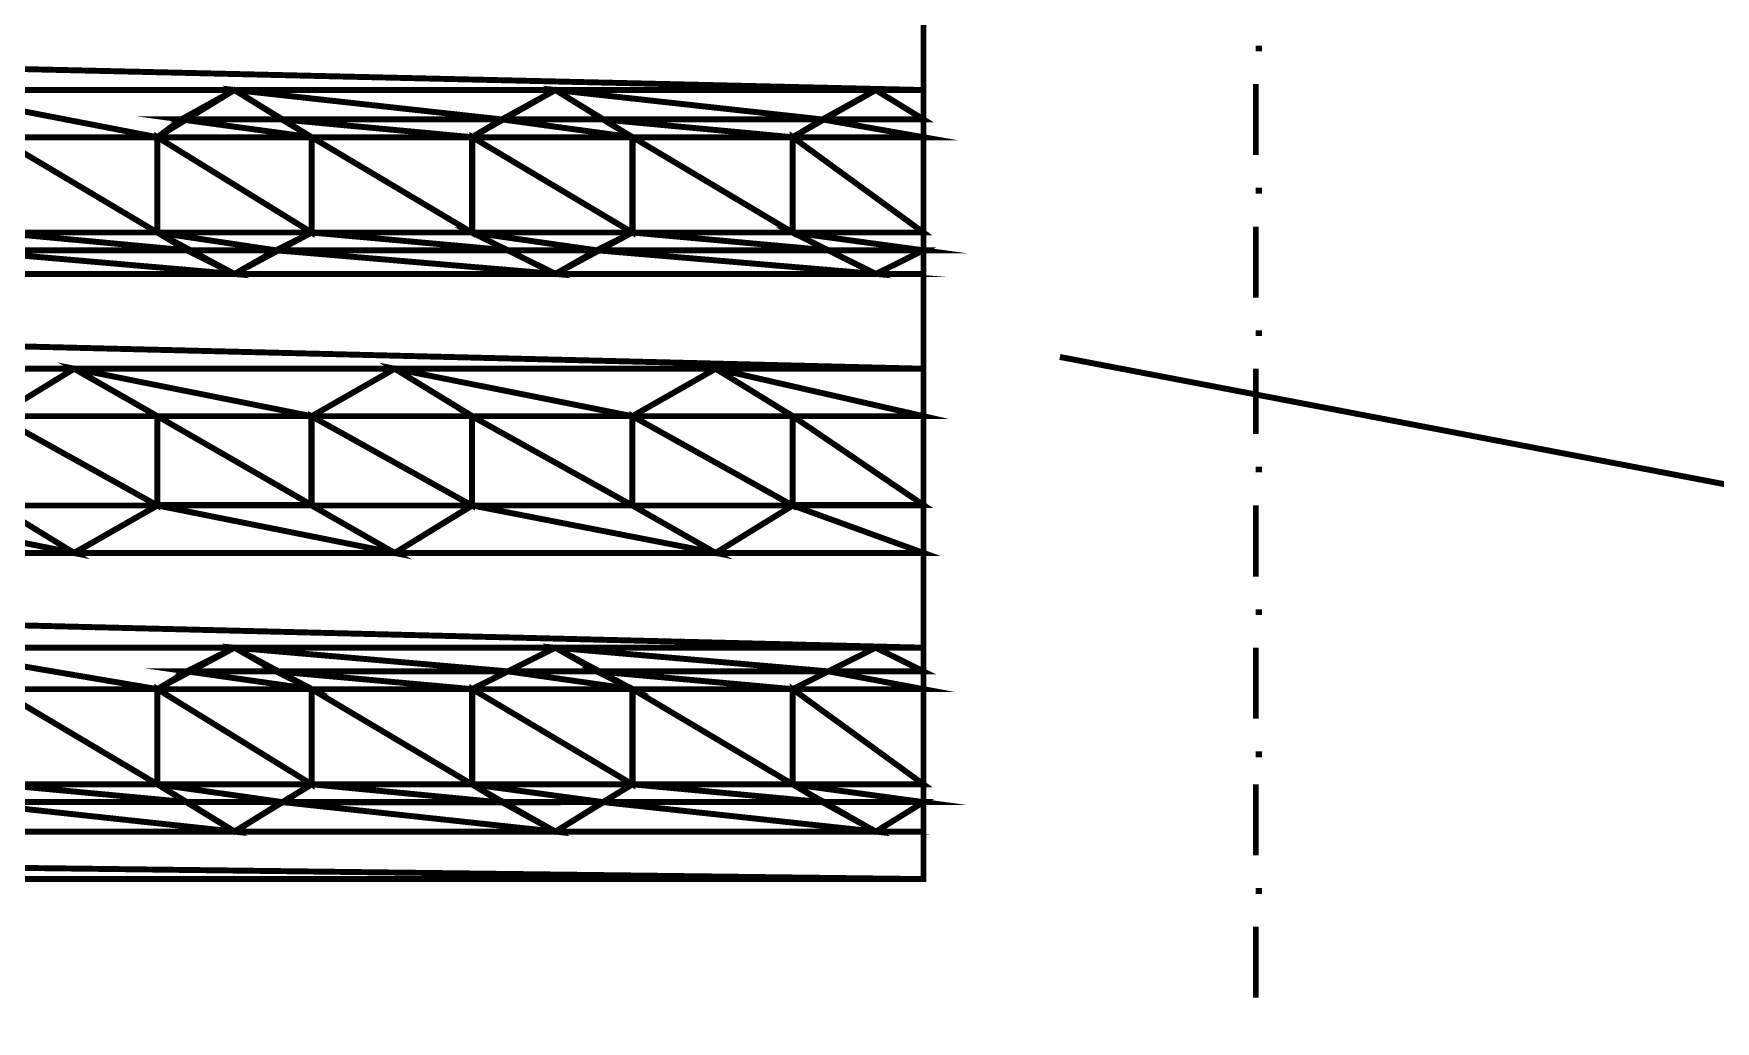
# Model space of a CAD drawing. Header units: metres. Extents: x 3290 to 4536, y 1562 to 1983.
# Drawn here: x 4163.16 to 4170.62, y 1688.43 to 1692.81 of the extents above; entities that cross this region are included whole.
import ezdxf

# ---------------------------------------------------------------- set-up
doc = ezdxf.new("R2010")
doc.units = ezdxf.units.M
for name, color, linetype in [('C00-00-00-BLACK', 7, 'Continuous'), ('C00-7E-FF', 150, 'Continuous'), ('C62-64-65', 252, 'Continuous'), ('C93-95-97', 253, 'Continuous')]:
    doc.layers.add(name, color=color, linetype=linetype)

msp = doc.modelspace()

# ---------------------------------------------------------------- linework, layer by layer
at = {"layer": 'C00-00-00-BLACK', "const_width": 0.0263}
for points in [[(4167.108, 1697.4329), (4167.108, 1689.0604)], [(4168.5818, 1692.746), (4168.6085, 1692.746)], [(4163.7099, 1692.3522), (4164.0515, 1692.5616)], [(4164.0515, 1692.5616), (4164.3943, 1692.3522)], [(4165.1049, 1692.3522), (4165.4751, 1692.5616)], [(4165.4751, 1692.5616), (4165.8167, 1692.3522)], [(4166.5278, 1692.3522), (4166.8962, 1692.5616)], [(4166.8962, 1692.5616), (4167.108, 1692.4311)], [(4168.5818, 1692.2727), (4168.5818, 1692.5883)], [(4163.7099, 1692.3522), (4163.7099, 1691.9293)], [(4164.3943, 1692.3522), (4164.3943, 1691.9293)], [(4165.1049, 1692.3522), (4165.1049, 1691.9293)], [(4165.8167, 1692.3522), (4165.8167, 1691.9293)], [(4166.5278, 1692.3522), (4166.5278, 1691.9293)], [(4168.5818, 1692.115), (4168.6085, 1692.115)], [(4168.5818, 1691.6398), (4168.5818, 1691.956)], [(4163.7099, 1691.9293), (4164.0515, 1691.7454)], [(4164.0515, 1691.7454), (4164.3943, 1691.9293)], [(4165.1049, 1691.9293), (4165.4751, 1691.7454)], [(4165.4751, 1691.7454), (4165.8167, 1691.9293)], [(4166.5278, 1691.9293), (4166.8962, 1691.7454)], [(4166.8962, 1691.7454), (4167.108, 1691.8504)], [(4168.5818, 1691.4827), (4168.6085, 1691.4827)], [(4162.9975, 1691.1144), (4163.3403, 1691.3249)], [(4163.3403, 1691.3249), (4163.7099, 1691.1144)], [(4164.3943, 1691.1144), (4164.7627, 1691.3249)], [(4164.7627, 1691.3249), (4165.1049, 1691.1144)], [(4165.8167, 1691.1144), (4166.1862, 1691.3249)], [(4166.1862, 1691.3249), (4166.5278, 1691.1144)], [(4168.5818, 1691.0355), (4168.5818, 1691.3249)], [(4163.7099, 1691.1144), (4163.7099, 1690.7181)], [(4164.3943, 1691.1144), (4164.3943, 1690.7181)], [(4165.1049, 1691.1144), (4165.1049, 1690.7181)], [(4165.8167, 1691.1144), (4165.8167, 1690.7181)], [(4166.5278, 1691.1144), (4166.5278, 1690.7181)], [(4168.5818, 1690.8777), (4168.6085, 1690.8777)], [(4162.9975, 1690.7181), (4163.3403, 1690.5076)], [(4163.3403, 1690.5076), (4163.7099, 1690.7181)], [(4164.3943, 1690.7181), (4164.7627, 1690.5076)], [(4164.7627, 1690.5076), (4165.1049, 1690.7181)], [(4165.8167, 1690.7181), (4166.1862, 1690.5076)], [(4166.1862, 1690.5076), (4166.5278, 1690.7181)], [(4168.5818, 1690.4026), (4168.5818, 1690.7181)], [(4168.5818, 1690.2448), (4168.6085, 1690.2448)], [(4163.7099, 1689.9032), (4164.0515, 1690.0871)], [(4164.0515, 1690.0871), (4164.3943, 1689.9032)], [(4165.1049, 1689.9032), (4165.4751, 1690.0871)], [(4165.4751, 1690.0871), (4165.8167, 1689.9032)], [(4166.5278, 1689.9032), (4166.8962, 1690.0871)], [(4166.8962, 1690.0871), (4167.108, 1689.9821)], [(4168.5818, 1689.7716), (4168.5818, 1690.0871)], [(4163.7099, 1689.9032), (4163.7099, 1689.4809)], [(4164.3943, 1689.9032), (4164.3943, 1689.4809)], [(4165.1049, 1689.9032), (4165.1049, 1689.4809)], [(4165.8167, 1689.9032), (4165.8167, 1689.4809)], [(4166.5278, 1689.9032), (4166.5278, 1689.4809)], [(4168.5818, 1689.6138), (4168.6085, 1689.6138)], [(4163.7099, 1689.4809), (4164.0515, 1689.2709)], [(4164.0515, 1689.2709), (4164.3943, 1689.4809)], [(4165.1049, 1689.4809), (4165.4751, 1689.2709)], [(4165.4751, 1689.2709), (4165.8167, 1689.4809)], [(4166.5278, 1689.4809), (4166.8962, 1689.2709)], [(4168.5818, 1689.1654), (4168.5818, 1689.4809)], [(4166.8962, 1689.2709), (4167.108, 1689.402)], [(4167.108, 1689.0604), (4150.1172, 1689.0604)], [(4168.5818, 1689.0076), (4168.6085, 1689.0076)], [(4168.5818, 1688.5337), (4168.5818, 1688.8498)]]:
    msp.add_lwpolyline(points, dxfattribs=at)
at = {"layer": 'C00-7E-FF', "const_width": 0.0263}
msp.add_lwpolyline([(4198.5079, 1685.4791), (4167.7129, 1691.3771)], dxfattribs=at)
at = {"layer": 'C62-64-65', "const_width": 0.0263}
for points in [[(4164.0515, 1692.5616), (4164.262, 1692.4311), (4163.8155, 1692.4311), (4164.0515, 1692.5616)], [(4165.4751, 1692.5616), (4165.6856, 1692.4311), (4165.2378, 1692.4311), (4165.4751, 1692.5616)], [(4166.8962, 1692.5616), (4167.108, 1692.4311), (4166.6595, 1692.4311), (4166.8962, 1692.5616)], [(4162.4186, 1692.4311), (4162.9975, 1692.3522), (4162.2863, 1692.3522), (4162.4186, 1692.4311)], [(4164.262, 1692.4311), (4163.8155, 1692.4311), (4164.3943, 1692.3522), (4164.262, 1692.4311)], [(4163.8155, 1692.4311), (4164.3943, 1692.3522), (4163.7099, 1692.3522), (4163.8155, 1692.4311)], [(4165.6856, 1692.4311), (4165.2378, 1692.4311), (4165.8167, 1692.3522), (4165.6856, 1692.4311)], [(4165.2378, 1692.4311), (4165.8167, 1692.3522), (4165.1049, 1692.3522), (4165.2378, 1692.4311)], [(4166.6595, 1692.4311), (4167.108, 1692.3522), (4166.5278, 1692.3522), (4166.6595, 1692.4311)], [(4167.108, 1692.4311), (4166.6595, 1692.4311), (4167.108, 1692.3522), (4167.108, 1692.4311)], [(4164.3943, 1692.3522), (4163.7099, 1692.3522), (4164.3943, 1691.9293), (4164.3943, 1692.3522)], [(4163.7099, 1692.3522), (4164.3943, 1691.9293), (4163.7099, 1691.9293), (4163.7099, 1692.3522)], [(4165.8167, 1692.3522), (4165.1067, 1692.3522), (4165.8167, 1691.9293), (4165.8167, 1692.3522)], [(4165.1067, 1692.3522), (4165.8167, 1691.9293), (4165.1067, 1691.9293), (4165.1067, 1692.3522)], [(4167.108, 1692.3522), (4166.5278, 1692.3522), (4167.108, 1691.9293), (4167.108, 1692.3522)], [(4166.5278, 1692.3522), (4167.108, 1691.9293), (4166.5278, 1691.9293), (4166.5278, 1692.3522)], [(4163.7099, 1691.9293), (4164.2353, 1691.8504), (4163.8409, 1691.8504), (4163.7099, 1691.9293)], [(4165.1049, 1691.9293), (4165.6589, 1691.8504), (4165.2645, 1691.8504), (4165.1049, 1691.9293)], [(4166.5278, 1691.9293), (4166.6856, 1691.8504), (4167.108, 1691.8504), (4166.5278, 1691.9293)], [(4164.3943, 1691.9293), (4163.7099, 1691.9293), (4164.2353, 1691.8504), (4164.3943, 1691.9293)], [(4165.8167, 1691.9293), (4165.1049, 1691.9293), (4165.6589, 1691.8504), (4165.8167, 1691.9293)], [(4166.5278, 1691.9293), (4167.108, 1691.9293), (4167.108, 1691.8504), (4166.5278, 1691.9293)], [(4163.8409, 1691.8504), (4164.2353, 1691.8504), (4164.0515, 1691.7454), (4163.8409, 1691.8504)], [(4165.2645, 1691.8504), (4165.6589, 1691.8504), (4165.4751, 1691.7454), (4165.2645, 1691.8504)], [(4166.6856, 1691.8504), (4167.108, 1691.8504), (4166.8962, 1691.7454), (4166.6856, 1691.8504)], [(4163.3403, 1691.3249), (4163.7099, 1691.1144), (4162.9975, 1691.1144), (4163.3403, 1691.3249)], [(4164.7627, 1691.3249), (4165.1049, 1691.1144), (4164.3943, 1691.1144), (4164.7627, 1691.3249)], [(4166.1862, 1691.3249), (4166.5278, 1691.1144), (4165.8167, 1691.1144), (4166.1862, 1691.3249)], [(4163.7099, 1691.1144), (4162.9975, 1691.1144), (4163.7099, 1690.7181), (4163.7099, 1691.1144)], [(4162.9975, 1691.1144), (4163.7099, 1690.7181), (4162.9975, 1690.7181), (4162.9975, 1691.1144)], [(4165.1049, 1691.1144), (4164.3931, 1691.1144), (4165.1049, 1690.7181), (4165.1049, 1691.1144)], [(4164.3931, 1691.1144), (4165.1049, 1690.7181), (4164.3931, 1690.7181), (4164.3931, 1691.1144)], [(4165.8167, 1691.1144), (4166.5278, 1691.1144), (4166.5278, 1690.7181), (4165.8167, 1691.1144)], [(4165.8167, 1691.1144), (4165.8167, 1690.7181), (4166.5278, 1690.7181), (4165.8167, 1691.1144)], [(4162.9975, 1690.7181), (4163.7099, 1690.7181), (4163.3403, 1690.5076), (4162.9975, 1690.7181)], [(4164.3943, 1690.7181), (4165.1049, 1690.7181), (4164.7627, 1690.5076), (4164.3943, 1690.7181)], [(4165.8167, 1690.7181), (4166.5278, 1690.7181), (4166.1862, 1690.5076), (4165.8167, 1690.7181)], [(4164.0515, 1690.0871), (4164.2353, 1689.9821), (4163.8409, 1689.9821), (4164.0515, 1690.0871)], [(4165.4751, 1690.0871), (4165.6589, 1689.9821), (4165.2645, 1689.9821), (4165.4751, 1690.0871)], [(4166.8962, 1690.0871), (4167.108, 1689.9821), (4166.6856, 1689.9821), (4166.8962, 1690.0871)], [(4162.4186, 1689.9821), (4162.9975, 1689.9032), (4162.2863, 1689.9032), (4162.4186, 1689.9821)], [(4164.2353, 1689.9821), (4163.8409, 1689.9821), (4164.3943, 1689.9032), (4164.2353, 1689.9821)], [(4163.8409, 1689.9821), (4164.3943, 1689.9032), (4163.7099, 1689.9032), (4163.8409, 1689.9821)], [(4165.2645, 1689.9821), (4165.8167, 1689.9032), (4165.1049, 1689.9032), (4165.2645, 1689.9821)], [(4165.6589, 1689.9821), (4165.2645, 1689.9821), (4165.8167, 1689.9032), (4165.6589, 1689.9821)], [(4166.6856, 1689.9821), (4167.108, 1689.9032), (4166.5278, 1689.9032), (4166.6856, 1689.9821)], [(4167.108, 1689.9821), (4166.6856, 1689.9821), (4167.108, 1689.9032), (4167.108, 1689.9821)], [(4164.3943, 1689.9032), (4163.7099, 1689.9032), (4164.3943, 1689.4809), (4164.3943, 1689.9032)], [(4163.7099, 1689.9032), (4164.3943, 1689.4809), (4163.7099, 1689.4809), (4163.7099, 1689.9032)], [(4165.8167, 1689.9032), (4165.1067, 1689.9032), (4165.8167, 1689.4809), (4165.8167, 1689.9032)], [(4165.1067, 1689.9032), (4165.8167, 1689.4809), (4165.1067, 1689.4809), (4165.1067, 1689.9032)], [(4167.108, 1689.9032), (4166.5278, 1689.9032), (4167.108, 1689.4809), (4167.108, 1689.9032)], [(4166.5278, 1689.9032), (4167.108, 1689.4809), (4166.5278, 1689.4809), (4166.5278, 1689.9032)], [(4164.3943, 1689.4809), (4163.7099, 1689.4809), (4164.2639, 1689.402), (4164.3943, 1689.4809)], [(4163.7099, 1689.4809), (4164.2639, 1689.402), (4163.8409, 1689.402), (4163.7099, 1689.4809)], [(4165.8167, 1689.4809), (4165.1049, 1689.4809), (4165.6856, 1689.402), (4165.8167, 1689.4809)], [(4165.1049, 1689.4809), (4165.6856, 1689.402), (4165.2378, 1689.402), (4165.1049, 1689.4809)], [(4166.5278, 1689.4809), (4167.108, 1689.4809), (4167.108, 1689.402), (4166.5278, 1689.4809)], [(4166.5278, 1689.4809), (4166.6595, 1689.402), (4167.108, 1689.402), (4166.5278, 1689.4809)], [(4163.8409, 1689.402), (4164.262, 1689.402), (4164.0515, 1689.2709), (4163.8409, 1689.402)], [(4165.2378, 1689.402), (4165.6856, 1689.402), (4165.4751, 1689.2709), (4165.2378, 1689.402)], [(4166.6595, 1689.402), (4167.108, 1689.402), (4166.8962, 1689.2709), (4166.6595, 1689.402)]]:
    msp.add_lwpolyline(points, close=True, dxfattribs=at)
at = {"layer": 'C62-64-65'}
for points in [[(4164.0515, 1692.5616), (4164.262, 1692.4311), (4163.8155, 1692.4311), (4164.0515, 1692.5616)], [(4165.4751, 1692.5616), (4165.6856, 1692.4311), (4165.2378, 1692.4311), (4165.4751, 1692.5616)], [(4166.8962, 1692.5616), (4167.108, 1692.4311), (4166.6595, 1692.4311), (4166.8962, 1692.5616)], [(4163.8155, 1692.4311), (4164.3943, 1692.3522), (4163.7099, 1692.3522), (4163.8155, 1692.4311)], [(4164.262, 1692.4311), (4163.8155, 1692.4311), (4164.3943, 1692.3522), (4164.262, 1692.4311)], [(4165.2378, 1692.4311), (4165.8167, 1692.3522), (4165.1049, 1692.3522), (4165.2378, 1692.4311)], [(4165.6856, 1692.4311), (4165.2378, 1692.4311), (4165.8167, 1692.3522), (4165.6856, 1692.4311)], [(4166.6595, 1692.4311), (4167.108, 1692.3522), (4166.5278, 1692.3522), (4166.6595, 1692.4311)], [(4167.108, 1692.4311), (4166.6595, 1692.4311), (4167.108, 1692.3522), (4167.108, 1692.4311)], [(4164.3943, 1692.3522), (4163.7099, 1692.3522), (4164.3943, 1691.9293), (4164.3943, 1692.3522)], [(4163.7099, 1692.3522), (4164.3943, 1691.9293), (4163.7099, 1691.9293), (4163.7099, 1692.3522)], [(4165.8167, 1692.3522), (4165.1067, 1692.3522), (4165.8167, 1691.9293), (4165.8167, 1692.3522)], [(4165.1067, 1692.3522), (4165.8167, 1691.9293), (4165.1067, 1691.9293), (4165.1067, 1692.3522)], [(4167.108, 1692.3522), (4166.5278, 1692.3522), (4167.108, 1691.9293), (4167.108, 1692.3522)], [(4166.5278, 1692.3522), (4167.108, 1691.9293), (4166.5278, 1691.9293), (4166.5278, 1692.3522)], [(4164.3943, 1691.9293), (4163.7099, 1691.9293), (4164.2353, 1691.8504), (4164.3943, 1691.9293)], [(4163.7099, 1691.9293), (4164.2353, 1691.8504), (4163.8409, 1691.8504), (4163.7099, 1691.9293)], [(4165.8167, 1691.9293), (4165.1049, 1691.9293), (4165.6589, 1691.8504), (4165.8167, 1691.9293)], [(4165.1049, 1691.9293), (4165.6589, 1691.8504), (4165.2645, 1691.8504), (4165.1049, 1691.9293)], [(4166.5278, 1691.9293), (4166.6856, 1691.8504), (4167.108, 1691.8504), (4166.5278, 1691.9293)], [(4166.5278, 1691.9293), (4167.108, 1691.9293), (4167.108, 1691.8504), (4166.5278, 1691.9293)], [(4163.8409, 1691.8504), (4164.2353, 1691.8504), (4164.0515, 1691.7454), (4163.8409, 1691.8504)], [(4165.2645, 1691.8504), (4165.6589, 1691.8504), (4165.4751, 1691.7454), (4165.2645, 1691.8504)], [(4166.6856, 1691.8504), (4167.108, 1691.8504), (4166.8962, 1691.7454), (4166.6856, 1691.8504)], [(4163.3403, 1691.3249), (4163.7099, 1691.1144), (4162.9975, 1691.1144), (4163.3403, 1691.3249)], [(4164.7627, 1691.3249), (4165.1049, 1691.1144), (4164.3943, 1691.1144), (4164.7627, 1691.3249)], [(4166.1862, 1691.3249), (4166.5278, 1691.1144), (4165.8167, 1691.1144), (4166.1862, 1691.3249)], [(4163.7099, 1691.1144), (4162.9975, 1691.1144), (4163.7099, 1690.7181), (4163.7099, 1691.1144)], [(4162.9975, 1691.1144), (4163.7099, 1690.7181), (4162.9975, 1690.7181), (4162.9975, 1691.1144)], [(4165.1049, 1691.1144), (4164.3931, 1691.1144), (4165.1049, 1690.7181), (4165.1049, 1691.1144)], [(4164.3931, 1691.1144), (4165.1049, 1690.7181), (4164.3931, 1690.7181), (4164.3931, 1691.1144)], [(4165.8167, 1691.1144), (4165.8167, 1690.7181), (4166.5278, 1690.7181), (4165.8167, 1691.1144)], [(4165.8167, 1691.1144), (4166.5278, 1691.1144), (4166.5278, 1690.7181), (4165.8167, 1691.1144)], [(4162.9975, 1690.7181), (4163.7099, 1690.7181), (4163.3403, 1690.5076), (4162.9975, 1690.7181)], [(4164.3943, 1690.7181), (4165.1049, 1690.7181), (4164.7627, 1690.5076), (4164.3943, 1690.7181)], [(4165.8167, 1690.7181), (4166.5278, 1690.7181), (4166.1862, 1690.5076), (4165.8167, 1690.7181)], [(4164.0515, 1690.0871), (4164.2353, 1689.9821), (4163.8409, 1689.9821), (4164.0515, 1690.0871)], [(4165.4751, 1690.0871), (4165.6589, 1689.9821), (4165.2645, 1689.9821), (4165.4751, 1690.0871)], [(4166.8962, 1690.0871), (4167.108, 1689.9821), (4166.6856, 1689.9821), (4166.8962, 1690.0871)], [(4163.8409, 1689.9821), (4164.3943, 1689.9032), (4163.7099, 1689.9032), (4163.8409, 1689.9821)], [(4164.2353, 1689.9821), (4163.8409, 1689.9821), (4164.3943, 1689.9032), (4164.2353, 1689.9821)], [(4165.2645, 1689.9821), (4165.8167, 1689.9032), (4165.1049, 1689.9032), (4165.2645, 1689.9821)], [(4165.6589, 1689.9821), (4165.2645, 1689.9821), (4165.8167, 1689.9032), (4165.6589, 1689.9821)], [(4166.6856, 1689.9821), (4167.108, 1689.9032), (4166.5278, 1689.9032), (4166.6856, 1689.9821)], [(4167.108, 1689.9821), (4166.6856, 1689.9821), (4167.108, 1689.9032), (4167.108, 1689.9821)], [(4164.3943, 1689.9032), (4163.7099, 1689.9032), (4164.3943, 1689.4809), (4164.3943, 1689.9032)], [(4163.7099, 1689.9032), (4164.3943, 1689.4809), (4163.7099, 1689.4809), (4163.7099, 1689.9032)], [(4165.8167, 1689.9032), (4165.1067, 1689.9032), (4165.8167, 1689.4809), (4165.8167, 1689.9032)], [(4165.1067, 1689.9032), (4165.8167, 1689.4809), (4165.1067, 1689.4809), (4165.1067, 1689.9032)], [(4167.108, 1689.9032), (4166.5278, 1689.9032), (4167.108, 1689.4809), (4167.108, 1689.9032)], [(4166.5278, 1689.9032), (4167.108, 1689.4809), (4166.5278, 1689.4809), (4166.5278, 1689.9032)], [(4164.3943, 1689.4809), (4163.7099, 1689.4809), (4164.2639, 1689.402), (4164.3943, 1689.4809)], [(4163.7099, 1689.4809), (4164.2639, 1689.402), (4163.8409, 1689.402), (4163.7099, 1689.4809)], [(4165.8167, 1689.4809), (4165.1049, 1689.4809), (4165.6856, 1689.402), (4165.8167, 1689.4809)], [(4165.1049, 1689.4809), (4165.6856, 1689.402), (4165.2378, 1689.402), (4165.1049, 1689.4809)], [(4166.5278, 1689.4809), (4166.6595, 1689.402), (4167.108, 1689.402), (4166.5278, 1689.4809)], [(4166.5278, 1689.4809), (4167.108, 1689.4809), (4167.108, 1689.402), (4166.5278, 1689.4809)], [(4163.8409, 1689.402), (4164.262, 1689.402), (4164.0515, 1689.2709), (4163.8409, 1689.402)], [(4165.2378, 1689.402), (4165.6856, 1689.402), (4165.4751, 1689.2709), (4165.2378, 1689.402)], [(4166.6595, 1689.402), (4167.108, 1689.402), (4166.8962, 1689.2709), (4166.6595, 1689.402)]]:
    msp.add_lwpolyline(points, close=True, dxfattribs=at)
at = {"layer": 'C93-95-97', "const_width": 0.0263}
for points in [[(4150.1172, 1692.9566), (4167.108, 1692.5616), (4150.1172, 1692.5616), (4150.1172, 1692.9566)], [(4167.108, 1692.9566), (4150.1172, 1692.9566), (4167.108, 1692.5616), (4167.108, 1692.9566)], [(4164.0515, 1692.5616), (4162.6279, 1692.5616), (4163.7099, 1692.3522), (4164.0515, 1692.5616)], [(4162.6279, 1692.5616), (4163.7099, 1692.3522), (4162.9975, 1692.3522), (4162.6279, 1692.5616)], [(4165.4751, 1692.5616), (4164.0534, 1692.5616), (4165.2378, 1692.4311), (4165.4751, 1692.5616)], [(4164.0534, 1692.5616), (4165.2378, 1692.4311), (4164.2639, 1692.4311), (4164.0534, 1692.5616)], [(4166.8962, 1692.5616), (4165.4751, 1692.5616), (4166.6595, 1692.4311), (4166.8962, 1692.5616)], [(4165.4751, 1692.5616), (4166.6595, 1692.4311), (4165.6856, 1692.4311), (4165.4751, 1692.5616)], [(4166.8962, 1692.5616), (4167.108, 1692.5616), (4167.108, 1692.4311), (4166.8962, 1692.5616)], [(4165.2378, 1692.4311), (4164.2639, 1692.4311), (4165.1067, 1692.3522), (4165.2378, 1692.4311)], [(4164.2639, 1692.4311), (4165.1067, 1692.3522), (4164.3943, 1692.3522), (4164.2639, 1692.4311)], [(4166.6595, 1692.4311), (4165.6856, 1692.4311), (4166.5278, 1692.3522), (4166.6595, 1692.4311)], [(4165.6856, 1692.4311), (4166.5278, 1692.3522), (4165.8167, 1692.3522), (4165.6856, 1692.4311)], [(4163.7099, 1692.3522), (4162.9993, 1692.3522), (4163.7099, 1691.9293), (4163.7099, 1692.3522)], [(4162.9993, 1692.3522), (4163.7099, 1691.9293), (4162.9993, 1691.9293), (4162.9993, 1692.3522)], [(4165.1049, 1692.3522), (4164.3943, 1692.3522), (4165.1049, 1691.9293), (4165.1049, 1692.3522)], [(4164.3943, 1692.3522), (4165.1049, 1691.9293), (4164.3943, 1691.9293), (4164.3943, 1692.3522)], [(4166.5278, 1692.3522), (4165.8179, 1692.3522), (4166.5278, 1691.9293), (4166.5278, 1692.3522)], [(4165.8179, 1692.3522), (4166.5278, 1691.9293), (4165.8179, 1691.9293), (4165.8179, 1692.3522)], [(4163.7099, 1691.9293), (4162.9975, 1691.9293), (4163.8409, 1691.8504), (4163.7099, 1691.9293)], [(4162.9975, 1691.9293), (4163.8409, 1691.8504), (4162.8403, 1691.8504), (4162.9975, 1691.9293)], [(4165.1049, 1691.9293), (4164.3943, 1691.9293), (4165.2645, 1691.8504), (4165.1049, 1691.9293)], [(4164.3943, 1691.9293), (4165.2645, 1691.8504), (4164.2353, 1691.8504), (4164.3943, 1691.9293)], [(4166.5278, 1691.9293), (4165.8167, 1691.9293), (4166.6856, 1691.8504), (4166.5278, 1691.9293)], [(4165.8167, 1691.9293), (4166.6856, 1691.8504), (4165.6589, 1691.8504), (4165.8167, 1691.9293)], [(4163.8409, 1691.8504), (4162.8403, 1691.8504), (4164.0515, 1691.7454), (4163.8409, 1691.8504)], [(4162.8403, 1691.8504), (4164.0515, 1691.7454), (4162.6298, 1691.7454), (4162.8403, 1691.8504)], [(4165.2645, 1691.8504), (4164.2372, 1691.8504), (4165.4763, 1691.7454), (4165.2645, 1691.8504)], [(4164.2372, 1691.8504), (4165.4763, 1691.7454), (4164.0534, 1691.7454), (4164.2372, 1691.8504)], [(4166.6856, 1691.8504), (4165.6589, 1691.8504), (4166.8974, 1691.7454), (4166.6856, 1691.8504)], [(4165.6589, 1691.8504), (4166.8974, 1691.7454), (4165.4751, 1691.7454), (4165.6589, 1691.8504)], [(4167.108, 1691.8504), (4167.108, 1691.7454), (4166.8962, 1691.7454), (4167.108, 1691.8504)], [(4150.1172, 1691.7454), (4167.108, 1691.3249), (4150.1172, 1691.3249), (4150.1172, 1691.7454)], [(4167.108, 1691.7454), (4150.1172, 1691.7454), (4167.108, 1691.3249), (4167.108, 1691.7454)], [(4163.3422, 1691.3249), (4164.3943, 1691.1144), (4163.7099, 1691.1144), (4163.3422, 1691.3249)], [(4164.7627, 1691.3249), (4165.8167, 1691.1144), (4165.1067, 1691.1144), (4164.7627, 1691.3249)], [(4166.1862, 1691.3249), (4167.108, 1691.1144), (4166.5278, 1691.1144), (4166.1862, 1691.3249)], [(4163.3403, 1691.3249), (4161.9168, 1691.3249), (4162.9975, 1691.1144), (4163.3403, 1691.3249)], [(4164.7627, 1691.3249), (4163.3422, 1691.3249), (4164.3943, 1691.1144), (4164.7627, 1691.3249)], [(4166.1862, 1691.3249), (4164.7627, 1691.3249), (4165.8167, 1691.1144), (4166.1862, 1691.3249)], [(4167.108, 1691.3249), (4166.1862, 1691.3249), (4167.108, 1691.1144), (4167.108, 1691.3249)], [(4164.3943, 1691.1144), (4163.7099, 1691.1144), (4164.3943, 1690.72), (4164.3943, 1691.1144)], [(4163.7099, 1691.1144), (4164.3943, 1690.72), (4163.7099, 1690.72), (4163.7099, 1691.1144)], [(4165.8167, 1691.1144), (4165.1049, 1691.1144), (4165.8167, 1690.7181), (4165.8167, 1691.1144)], [(4165.1049, 1691.1144), (4165.8167, 1690.7181), (4165.1049, 1690.7181), (4165.1049, 1691.1144)], [(4167.108, 1691.1144), (4166.5278, 1691.1144), (4167.108, 1690.72), (4167.108, 1691.1144)], [(4166.5278, 1691.1144), (4167.108, 1690.72), (4166.5278, 1690.72), (4166.5278, 1691.1144)], [(4162.2863, 1690.7181), (4163.3403, 1690.5076), (4161.9186, 1690.5076), (4162.2863, 1690.7181)], [(4162.9975, 1690.7181), (4162.2863, 1690.7181), (4163.3403, 1690.5076), (4162.9975, 1690.7181)], [(4163.7099, 1690.7181), (4164.7627, 1690.5076), (4163.3422, 1690.5076), (4163.7099, 1690.7181)], [(4164.3943, 1690.7181), (4163.7099, 1690.7181), (4164.7627, 1690.5076), (4164.3943, 1690.7181)], [(4165.1067, 1690.7181), (4166.1862, 1690.5076), (4164.7627, 1690.5076), (4165.1067, 1690.7181)], [(4165.8167, 1690.7181), (4165.1067, 1690.7181), (4166.1862, 1690.5076), (4165.8167, 1690.7181)], [(4166.5278, 1690.7181), (4167.108, 1690.5076), (4166.1862, 1690.5076), (4166.5278, 1690.7181)], [(4167.108, 1690.7181), (4166.5278, 1690.7181), (4167.108, 1690.5076), (4167.108, 1690.7181)], [(4150.1172, 1690.5076), (4167.108, 1690.0871), (4150.1172, 1690.0871), (4150.1172, 1690.5076)], [(4167.108, 1690.5076), (4150.1172, 1690.5076), (4167.108, 1690.0871), (4167.108, 1690.5076)], [(4164.0515, 1690.0871), (4162.6279, 1690.0871), (4163.7099, 1689.9032), (4164.0515, 1690.0871)], [(4162.6279, 1690.0871), (4163.7099, 1689.9032), (4162.9975, 1689.9032), (4162.6279, 1690.0871)], [(4165.4751, 1690.0871), (4164.0534, 1690.0871), (4165.2645, 1689.9821), (4165.4751, 1690.0871)], [(4164.0534, 1690.0871), (4165.2645, 1689.9821), (4164.2372, 1689.9821), (4164.0534, 1690.0871)], [(4166.8962, 1690.0871), (4165.4751, 1690.0871), (4166.6856, 1689.9821), (4166.8962, 1690.0871)], [(4165.4751, 1690.0871), (4166.6856, 1689.9821), (4165.6589, 1689.9821), (4165.4751, 1690.0871)], [(4166.8962, 1690.0871), (4167.108, 1690.0871), (4167.108, 1689.9821), (4166.8962, 1690.0871)], [(4165.2645, 1689.9821), (4164.2372, 1689.9821), (4165.1067, 1689.9032), (4165.2645, 1689.9821)], [(4164.2372, 1689.9821), (4165.1067, 1689.9032), (4164.3943, 1689.9032), (4164.2372, 1689.9821)], [(4166.6856, 1689.9821), (4165.6589, 1689.9821), (4166.5278, 1689.9032), (4166.6856, 1689.9821)], [(4165.6589, 1689.9821), (4166.5278, 1689.9032), (4165.8167, 1689.9032), (4165.6589, 1689.9821)], [(4163.7099, 1689.9032), (4162.9993, 1689.9032), (4163.7099, 1689.4809), (4163.7099, 1689.9032)], [(4162.9993, 1689.9032), (4163.7099, 1689.4809), (4162.9993, 1689.4809), (4162.9993, 1689.9032)], [(4165.1049, 1689.9032), (4164.3943, 1689.9032), (4165.1049, 1689.4809), (4165.1049, 1689.9032)], [(4164.3943, 1689.9032), (4165.1049, 1689.4809), (4164.3943, 1689.4809), (4164.3943, 1689.9032)], [(4166.5278, 1689.9032), (4165.8179, 1689.9032), (4166.5278, 1689.4809), (4166.5278, 1689.9032)], [(4165.8179, 1689.9032), (4166.5278, 1689.4809), (4165.8179, 1689.4809), (4165.8179, 1689.9032)], [(4163.7099, 1689.4809), (4162.9975, 1689.4809), (4163.8409, 1689.402), (4163.7099, 1689.4809)], [(4162.9975, 1689.4809), (4163.8409, 1689.402), (4162.8403, 1689.402), (4162.9975, 1689.4809)], [(4165.1049, 1689.4809), (4164.3943, 1689.4809), (4165.2378, 1689.4001), (4165.1049, 1689.4809)], [(4164.3943, 1689.4809), (4165.2378, 1689.4001), (4164.2639, 1689.4001), (4164.3943, 1689.4809)], [(4166.5278, 1689.4809), (4165.8167, 1689.4809), (4166.6595, 1689.402), (4166.5278, 1689.4809)], [(4165.8167, 1689.4809), (4166.6595, 1689.402), (4165.6856, 1689.402), (4165.8167, 1689.4809)], [(4162.8403, 1689.402), (4164.0534, 1689.2709), (4162.6298, 1689.2709), (4162.8403, 1689.402)], [(4163.8409, 1689.402), (4162.8403, 1689.402), (4164.0534, 1689.2709), (4163.8409, 1689.402)], [(4164.2639, 1689.402), (4165.4763, 1689.2709), (4164.0534, 1689.2709), (4164.2639, 1689.402)], [(4165.2378, 1689.402), (4164.2639, 1689.402), (4165.4763, 1689.2709), (4165.2378, 1689.402)], [(4165.6856, 1689.402), (4166.8974, 1689.2709), (4165.4751, 1689.2709), (4165.6856, 1689.402)], [(4166.6595, 1689.402), (4165.6856, 1689.402), (4166.8974, 1689.2709), (4166.6595, 1689.402)], [(4167.108, 1689.402), (4167.108, 1689.2709), (4166.8962, 1689.2709), (4167.108, 1689.402)], [(4150.1172, 1689.2709), (4167.108, 1689.0604), (4150.1172, 1689.0604), (4150.1172, 1689.2709)], [(4167.108, 1689.2709), (4150.1172, 1689.2709), (4167.108, 1689.0604), (4167.108, 1689.2709)]]:
    msp.add_lwpolyline(points, close=True, dxfattribs=at)
at = {"layer": 'C93-95-97'}
for points in [[(4167.108, 1692.9566), (4150.1172, 1692.9566), (4167.108, 1692.5616), (4167.108, 1692.9566)], [(4150.1172, 1692.9566), (4167.108, 1692.5616), (4150.1172, 1692.5616), (4150.1172, 1692.9566)], [(4164.0515, 1692.5616), (4162.6279, 1692.5616), (4163.7099, 1692.3522), (4164.0515, 1692.5616)], [(4162.6279, 1692.5616), (4163.7099, 1692.3522), (4162.9975, 1692.3522), (4162.6279, 1692.5616)], [(4165.4751, 1692.5616), (4164.0534, 1692.5616), (4165.2378, 1692.4311), (4165.4751, 1692.5616)], [(4164.0534, 1692.5616), (4165.2378, 1692.4311), (4164.2639, 1692.4311), (4164.0534, 1692.5616)], [(4166.8962, 1692.5616), (4165.4751, 1692.5616), (4166.6595, 1692.4311), (4166.8962, 1692.5616)], [(4165.4751, 1692.5616), (4166.6595, 1692.4311), (4165.6856, 1692.4311), (4165.4751, 1692.5616)], [(4166.8962, 1692.5616), (4167.108, 1692.5616), (4167.108, 1692.4311), (4166.8962, 1692.5616)], [(4165.2378, 1692.4311), (4164.2639, 1692.4311), (4165.1067, 1692.3522), (4165.2378, 1692.4311)], [(4164.2639, 1692.4311), (4165.1067, 1692.3522), (4164.3943, 1692.3522), (4164.2639, 1692.4311)], [(4166.6595, 1692.4311), (4165.6856, 1692.4311), (4166.5278, 1692.3522), (4166.6595, 1692.4311)], [(4165.6856, 1692.4311), (4166.5278, 1692.3522), (4165.8167, 1692.3522), (4165.6856, 1692.4311)], [(4163.7099, 1692.3522), (4162.9993, 1692.3522), (4163.7099, 1691.9293), (4163.7099, 1692.3522)], [(4162.9993, 1692.3522), (4163.7099, 1691.9293), (4162.9993, 1691.9293), (4162.9993, 1692.3522)], [(4165.1049, 1692.3522), (4164.3943, 1692.3522), (4165.1049, 1691.9293), (4165.1049, 1692.3522)], [(4164.3943, 1692.3522), (4165.1049, 1691.9293), (4164.3943, 1691.9293), (4164.3943, 1692.3522)], [(4166.5278, 1692.3522), (4165.8179, 1692.3522), (4166.5278, 1691.9293), (4166.5278, 1692.3522)], [(4165.8179, 1692.3522), (4166.5278, 1691.9293), (4165.8179, 1691.9293), (4165.8179, 1692.3522)], [(4162.9975, 1691.9293), (4163.8409, 1691.8504), (4162.8403, 1691.8504), (4162.9975, 1691.9293)], [(4163.7099, 1691.9293), (4162.9975, 1691.9293), (4163.8409, 1691.8504), (4163.7099, 1691.9293)], [(4164.3943, 1691.9293), (4165.2645, 1691.8504), (4164.2353, 1691.8504), (4164.3943, 1691.9293)], [(4165.1049, 1691.9293), (4164.3943, 1691.9293), (4165.2645, 1691.8504), (4165.1049, 1691.9293)], [(4165.8167, 1691.9293), (4166.6856, 1691.8504), (4165.6589, 1691.8504), (4165.8167, 1691.9293)], [(4166.5278, 1691.9293), (4165.8167, 1691.9293), (4166.6856, 1691.8504), (4166.5278, 1691.9293)], [(4162.8403, 1691.8504), (4164.0515, 1691.7454), (4162.6298, 1691.7454), (4162.8403, 1691.8504)], [(4163.8409, 1691.8504), (4162.8403, 1691.8504), (4164.0515, 1691.7454), (4163.8409, 1691.8504)], [(4164.2372, 1691.8504), (4165.4763, 1691.7454), (4164.0534, 1691.7454), (4164.2372, 1691.8504)], [(4165.2645, 1691.8504), (4164.2372, 1691.8504), (4165.4763, 1691.7454), (4165.2645, 1691.8504)], [(4165.6589, 1691.8504), (4166.8974, 1691.7454), (4165.4751, 1691.7454), (4165.6589, 1691.8504)], [(4166.6856, 1691.8504), (4165.6589, 1691.8504), (4166.8974, 1691.7454), (4166.6856, 1691.8504)], [(4167.108, 1691.8504), (4167.108, 1691.7454), (4166.8962, 1691.7454), (4167.108, 1691.8504)], [(4167.108, 1691.7454), (4150.1172, 1691.7454), (4167.108, 1691.3249), (4167.108, 1691.7454)], [(4150.1172, 1691.7454), (4167.108, 1691.3249), (4150.1172, 1691.3249), (4150.1172, 1691.7454)], [(4163.3403, 1691.3249), (4161.9168, 1691.3249), (4162.9975, 1691.1144), (4163.3403, 1691.3249)], [(4164.7627, 1691.3249), (4163.3422, 1691.3249), (4164.3943, 1691.1144), (4164.7627, 1691.3249)], [(4163.3422, 1691.3249), (4164.3943, 1691.1144), (4163.7099, 1691.1144), (4163.3422, 1691.3249)], [(4166.1862, 1691.3249), (4164.7627, 1691.3249), (4165.8167, 1691.1144), (4166.1862, 1691.3249)], [(4164.7627, 1691.3249), (4165.8167, 1691.1144), (4165.1067, 1691.1144), (4164.7627, 1691.3249)], [(4167.108, 1691.3249), (4166.1862, 1691.3249), (4167.108, 1691.1144), (4167.108, 1691.3249)], [(4166.1862, 1691.3249), (4167.108, 1691.1144), (4166.5278, 1691.1144), (4166.1862, 1691.3249)], [(4164.3943, 1691.1144), (4163.7099, 1691.1144), (4164.3943, 1690.72), (4164.3943, 1691.1144)], [(4163.7099, 1691.1144), (4164.3943, 1690.72), (4163.7099, 1690.72), (4163.7099, 1691.1144)], [(4165.8167, 1691.1144), (4165.1049, 1691.1144), (4165.8167, 1690.7181), (4165.8167, 1691.1144)], [(4165.1049, 1691.1144), (4165.8167, 1690.7181), (4165.1049, 1690.7181), (4165.1049, 1691.1144)], [(4167.108, 1691.1144), (4166.5278, 1691.1144), (4167.108, 1690.72), (4167.108, 1691.1144)], [(4166.5278, 1691.1144), (4167.108, 1690.72), (4166.5278, 1690.72), (4166.5278, 1691.1144)], [(4162.2863, 1690.7181), (4163.3403, 1690.5076), (4161.9186, 1690.5076), (4162.2863, 1690.7181)], [(4162.9975, 1690.7181), (4162.2863, 1690.7181), (4163.3403, 1690.5076), (4162.9975, 1690.7181)], [(4163.7099, 1690.7181), (4164.7627, 1690.5076), (4163.3422, 1690.5076), (4163.7099, 1690.7181)], [(4164.3943, 1690.7181), (4163.7099, 1690.7181), (4164.7627, 1690.5076), (4164.3943, 1690.7181)], [(4165.1067, 1690.7181), (4166.1862, 1690.5076), (4164.7627, 1690.5076), (4165.1067, 1690.7181)], [(4165.8167, 1690.7181), (4165.1067, 1690.7181), (4166.1862, 1690.5076), (4165.8167, 1690.7181)], [(4166.5278, 1690.7181), (4167.108, 1690.5076), (4166.1862, 1690.5076), (4166.5278, 1690.7181)], [(4167.108, 1690.7181), (4166.5278, 1690.7181), (4167.108, 1690.5076), (4167.108, 1690.7181)], [(4167.108, 1690.5076), (4150.1172, 1690.5076), (4167.108, 1690.0871), (4167.108, 1690.5076)], [(4150.1172, 1690.5076), (4167.108, 1690.0871), (4150.1172, 1690.0871), (4150.1172, 1690.5076)], [(4164.0515, 1690.0871), (4162.6279, 1690.0871), (4163.7099, 1689.9032), (4164.0515, 1690.0871)], [(4162.6279, 1690.0871), (4163.7099, 1689.9032), (4162.9975, 1689.9032), (4162.6279, 1690.0871)], [(4165.4751, 1690.0871), (4164.0534, 1690.0871), (4165.2645, 1689.9821), (4165.4751, 1690.0871)], [(4164.0534, 1690.0871), (4165.2645, 1689.9821), (4164.2372, 1689.9821), (4164.0534, 1690.0871)], [(4166.8962, 1690.0871), (4165.4751, 1690.0871), (4166.6856, 1689.9821), (4166.8962, 1690.0871)], [(4165.4751, 1690.0871), (4166.6856, 1689.9821), (4165.6589, 1689.9821), (4165.4751, 1690.0871)], [(4166.8962, 1690.0871), (4167.108, 1690.0871), (4167.108, 1689.9821), (4166.8962, 1690.0871)], [(4165.2645, 1689.9821), (4164.2372, 1689.9821), (4165.1067, 1689.9032), (4165.2645, 1689.9821)], [(4164.2372, 1689.9821), (4165.1067, 1689.9032), (4164.3943, 1689.9032), (4164.2372, 1689.9821)], [(4166.6856, 1689.9821), (4165.6589, 1689.9821), (4166.5278, 1689.9032), (4166.6856, 1689.9821)], [(4165.6589, 1689.9821), (4166.5278, 1689.9032), (4165.8167, 1689.9032), (4165.6589, 1689.9821)], [(4163.7099, 1689.9032), (4162.9993, 1689.9032), (4163.7099, 1689.4809), (4163.7099, 1689.9032)], [(4162.9993, 1689.9032), (4163.7099, 1689.4809), (4162.9993, 1689.4809), (4162.9993, 1689.9032)], [(4165.1049, 1689.9032), (4164.3943, 1689.9032), (4165.1049, 1689.4809), (4165.1049, 1689.9032)], [(4164.3943, 1689.9032), (4165.1049, 1689.4809), (4164.3943, 1689.4809), (4164.3943, 1689.9032)], [(4166.5278, 1689.9032), (4165.8179, 1689.9032), (4166.5278, 1689.4809), (4166.5278, 1689.9032)], [(4165.8179, 1689.9032), (4166.5278, 1689.4809), (4165.8179, 1689.4809), (4165.8179, 1689.9032)], [(4162.9975, 1689.4809), (4163.8409, 1689.402), (4162.8403, 1689.402), (4162.9975, 1689.4809)], [(4163.7099, 1689.4809), (4162.9975, 1689.4809), (4163.8409, 1689.402), (4163.7099, 1689.4809)], [(4164.3943, 1689.4809), (4165.2378, 1689.4001), (4164.2639, 1689.4001), (4164.3943, 1689.4809)], [(4165.1049, 1689.4809), (4164.3943, 1689.4809), (4165.2378, 1689.4001), (4165.1049, 1689.4809)], [(4165.8167, 1689.4809), (4166.6595, 1689.402), (4165.6856, 1689.402), (4165.8167, 1689.4809)], [(4166.5278, 1689.4809), (4165.8167, 1689.4809), (4166.6595, 1689.402), (4166.5278, 1689.4809)], [(4162.8403, 1689.402), (4164.0534, 1689.2709), (4162.6298, 1689.2709), (4162.8403, 1689.402)], [(4163.8409, 1689.402), (4162.8403, 1689.402), (4164.0534, 1689.2709), (4163.8409, 1689.402)], [(4164.2639, 1689.402), (4165.4763, 1689.2709), (4164.0534, 1689.2709), (4164.2639, 1689.402)], [(4165.2378, 1689.402), (4164.2639, 1689.402), (4165.4763, 1689.2709), (4165.2378, 1689.402)], [(4165.6856, 1689.402), (4166.8974, 1689.2709), (4165.4751, 1689.2709), (4165.6856, 1689.402)], [(4166.6595, 1689.402), (4165.6856, 1689.402), (4166.8974, 1689.2709), (4166.6595, 1689.402)], [(4167.108, 1689.402), (4167.108, 1689.2709), (4166.8962, 1689.2709), (4167.108, 1689.402)], [(4167.108, 1689.2709), (4150.1172, 1689.2709), (4167.108, 1689.0604), (4167.108, 1689.2709)], [(4150.1172, 1689.2709), (4167.108, 1689.0604), (4150.1172, 1689.0604), (4150.1172, 1689.2709)]]:
    msp.add_lwpolyline(points, close=True, dxfattribs=at)

doc.saveas('drawing.dxf')
